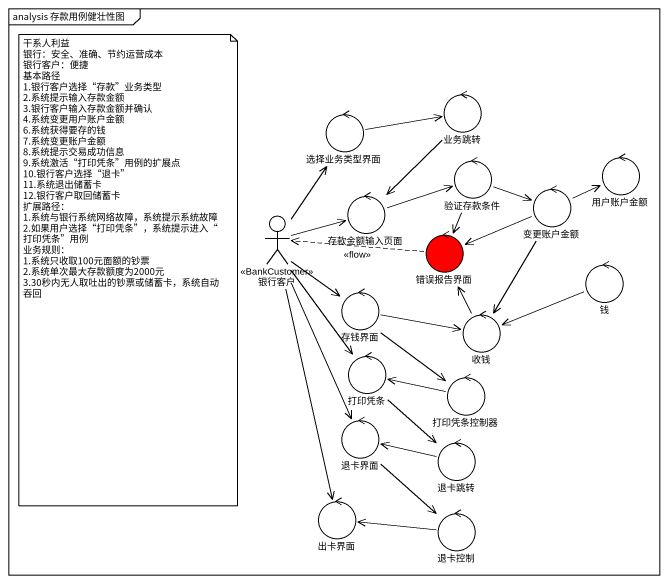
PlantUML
@startuml
mainframe analysis 存款用例健壮性图
control 选择业务类型界面
control 业务跳转
control 用户账户金额
control 存款金额输入页面
control 验证存款条件
control 变更账户金额
actor 银行客户 <<BankCustomer>>
control 错误报告界面 #FF0000
control 钱
control 存钱界面
control 收钱
control 打印凭条
control 打印凭条控制器
control 退卡界面
control 退卡跳转
control 出卡界面
control 退卡控制
选择业务类型界面 -right-> 业务跳转
业务跳转 --> 存款金额输入页面
存款金额输入页面 -right-> 验证存款条件
验证存款条件 -right-> 变更账户金额
验证存款条件 --> 错误报告界面
变更账户金额 -right-> 用户账户金额
变更账户金额 -left-> 错误报告界面
变更账户金额 --> 收钱
银行客户 -up-> 选择业务类型界面
银行客户 -right-> 存款金额输入页面
银行客户 --> 存钱界面
银行客户 --> 打印凭条
银行客户 --> 退卡界面
银行客户 --> 出卡界面
错误报告界面 .left.> 银行客户 : <<flow>>
钱 -left-> 收钱
存钱界面 -right-> 收钱
存钱界面 --> 打印凭条控制器
收钱 -up-> 错误报告界面
打印凭条 --> 退卡跳转
打印凭条控制器 -left-> 打印凭条
退卡界面 --> 退卡控制
退卡跳转 -left-> 退卡界面
退卡控制 -left-> 出卡界面
note as N1
  干系人利益
  银行：安全、准确、节约运营成本
  银行客户：便捷
  基本路径
  1.银行客户选择“存款”业务类型
  2.系统提示输入存款金额
  3.银行客户输入存款金额并确认
  4.系统变更用户账户金额
  6.系统获得要存的钱
  7.系统变更账户金额
  8.系统提示交易成功信息
  9.系统激活“打印凭条”用例的扩展点
  10.银行客户选择“退卡”
  11.系统退出储蓄卡
  12.银行客户取回储蓄卡
  扩展路径：
  1.系统与银行系统网络故障，系统提示系统故障
  2.如果用户选择“打印凭条”，系统提示进入“打印凭条”用例
  业务规则：
  1.系统只收取100元面额的钞票
  2.系统单次最大存款额度为2000元
  3.30秒内无人取吐出的钞票或储蓄卡，系统自动吞回
end note
@enduml
